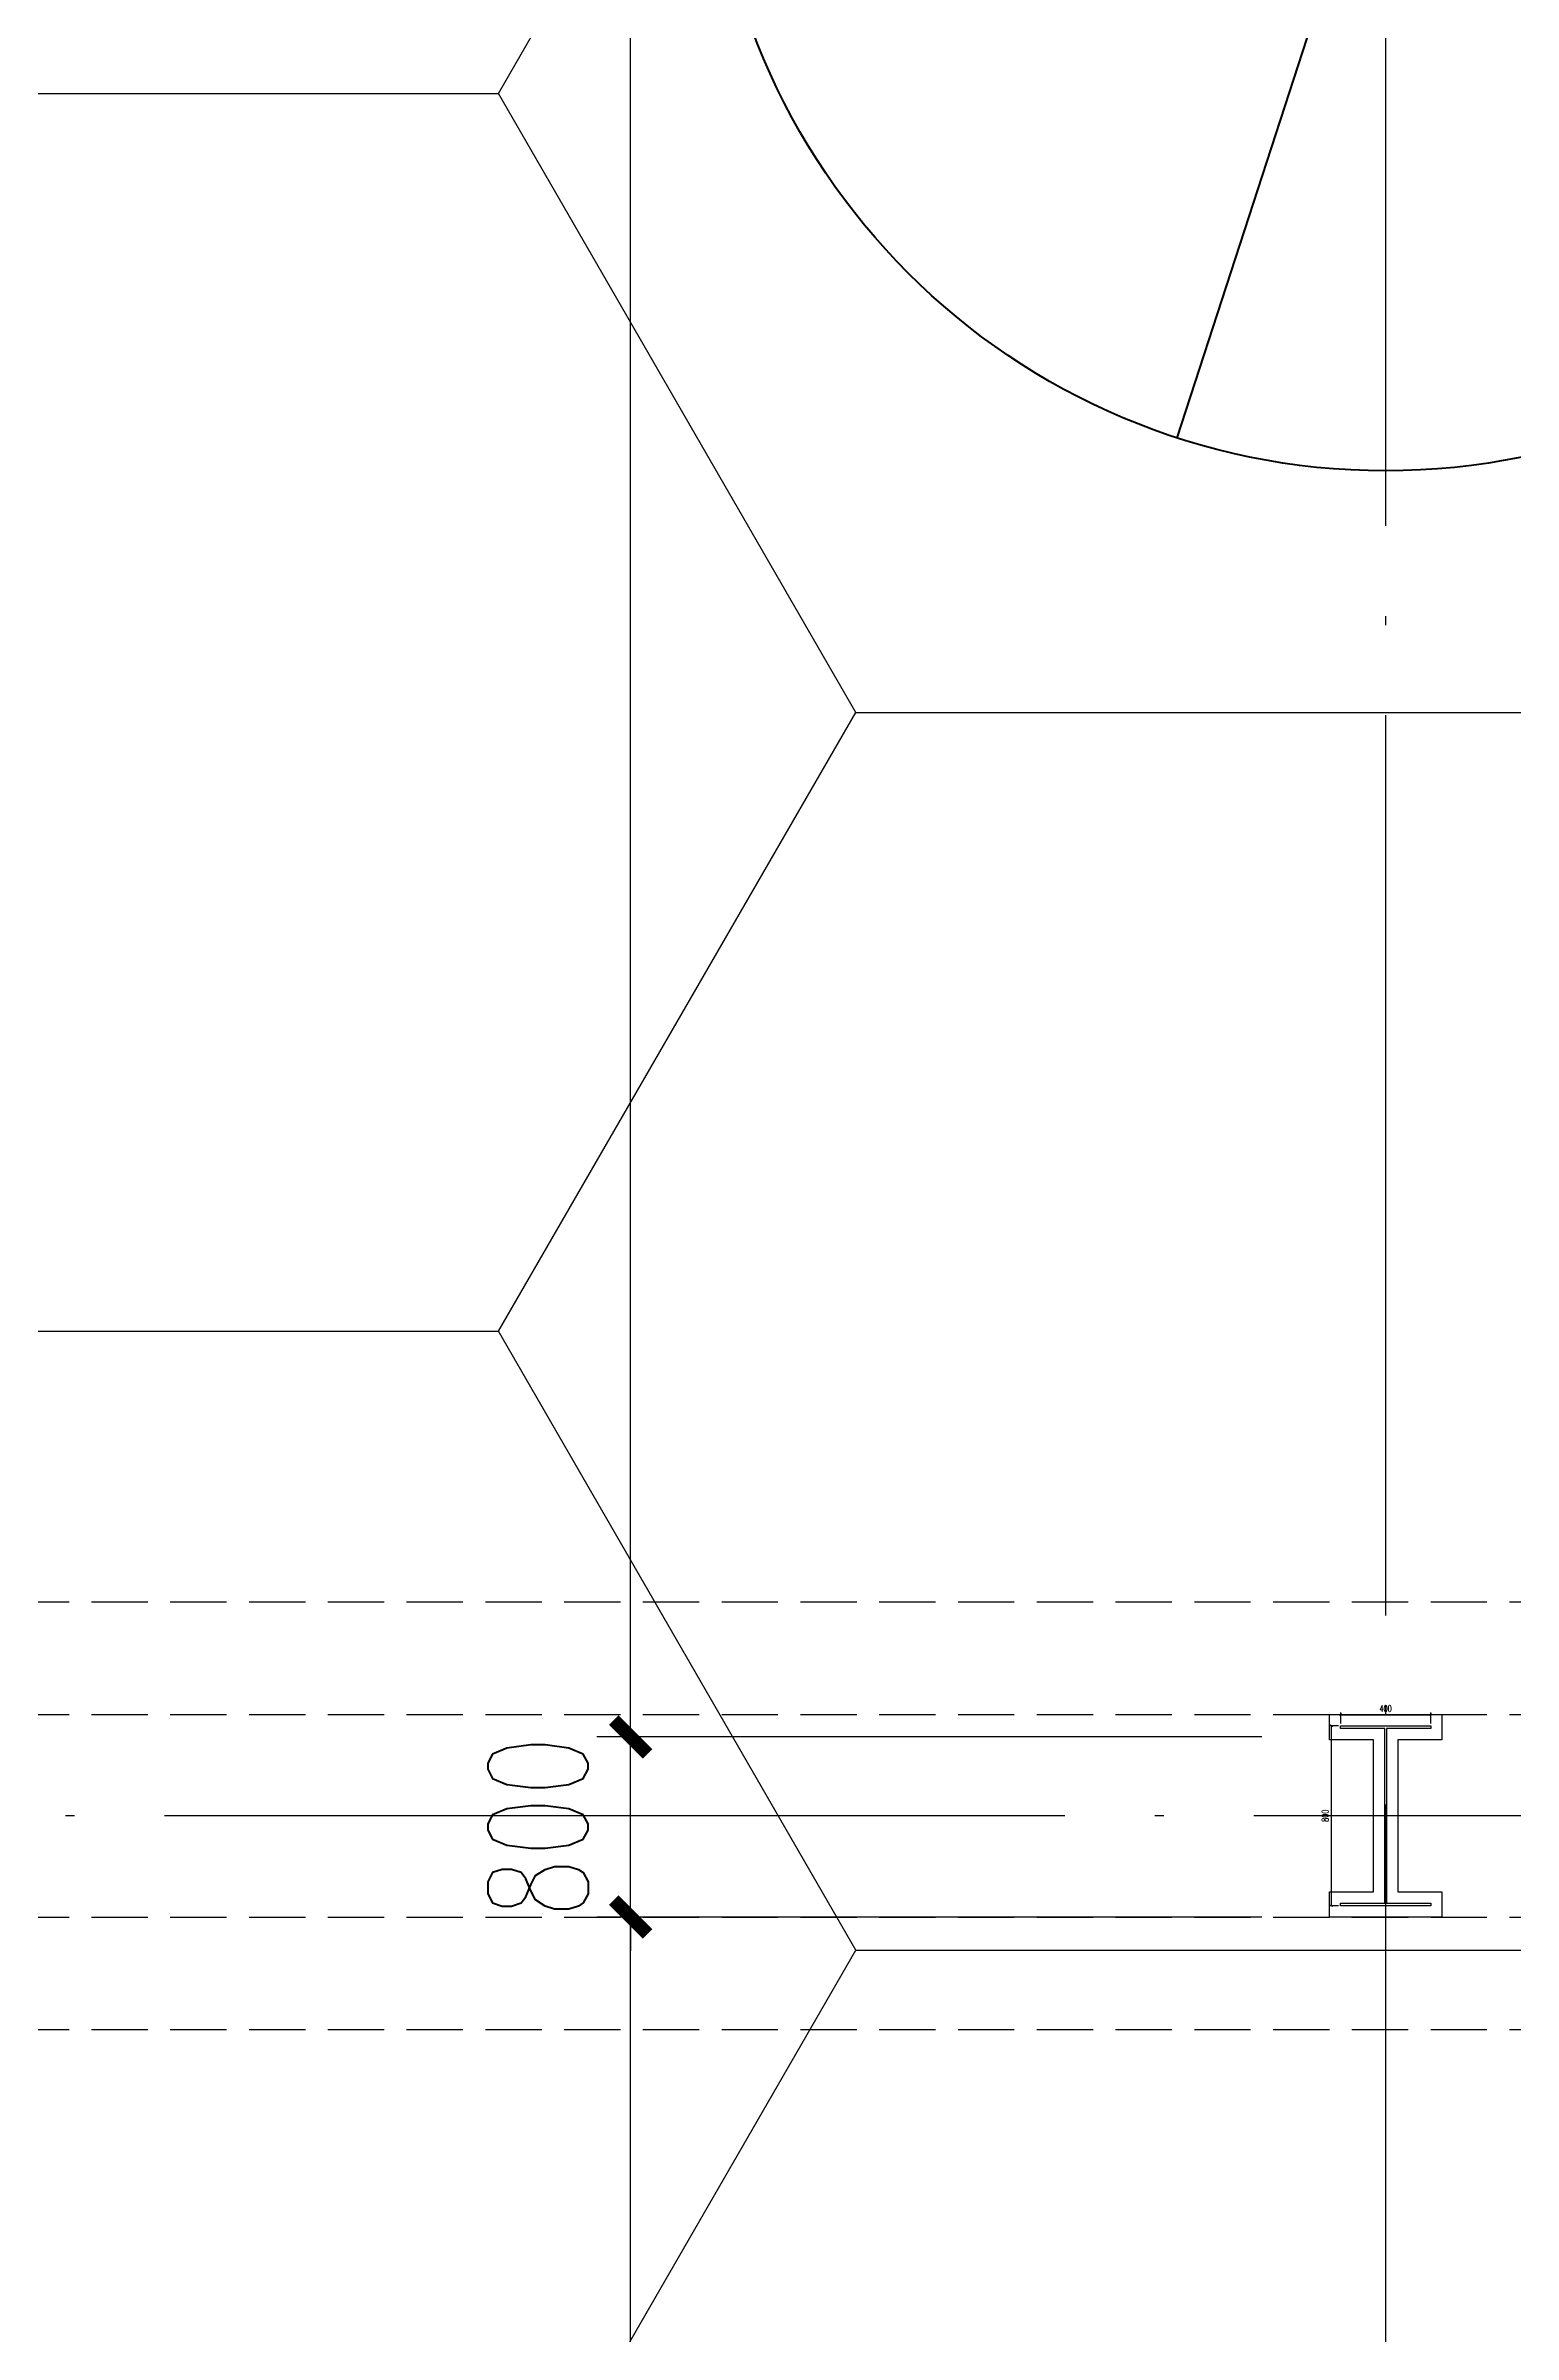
# Model space of a CAD drawing. Extents: x -821772 to -21949, y 506164 to 1049594.
# Drawn here: x -179808 to -173287, y 600467 to 610633 of the extents above; entities that cross this region are included whole.
import ezdxf
from ezdxf.xclip import XClip

# ---------------------------------------------------------------- set-up
doc = ezdxf.new("R2010")
doc.units = 0
doc.header["$LTSCALE"] = 1000
doc.header["$MEASUREMENT"] = 0
doc.header["$XCLIPFRAME"] = 2
doc.linetypes.add('10平面20250807_t3$0$DASH', pattern=[0.35, 0.25, -0.1])
doc.linetypes.add('10平面20250807_t3$0$DOTE', pattern=[2.42, 2, -0.2, 0.02, -0.2])
doc.layers.get('Defpoints').update_dxf_attribs({"color": 210})
for name, color, linetype in [('10平面20250807_t3$0$A-AXIS-DOTE', 8, '10平面20250807_t3$0$DOTE'), ('10平面20250807_t3$0$A-AXIS-DP', 8, 'Continuous'), ('10平面20250807_t3$0$A-HATCH-2', 8, 'Continuous'), ('10平面20250807_t3$0$A-LIN-V', 8, 'Continuous'), ('10平面20250807_t3$0$A-WINDOW', 8, 'Continuous'), ('10平面20250807_t3$0$AS-COLN', 8, 'Continuous'), ('10平面20250807_t3$0$AS-WALL', 8, 'Continuous'), ('PUB_HATCH', 8, 'Continuous')]:
    doc.layers.add(name, color=color, linetype=linetype)
doc.styles.add('10平面20250807_t3$0$_TCH_DIM_T3', font='SIMPLEX', dxfattribs={"width": 0.705882, "bigfont": 'GBCBIG'})
doc.dimstyles.new('10平面20250807_t3$0$_TCH_ARCH&&10', dxfattribs={"dimtxt": 29.75, "dimasz": 10, "dimexe": 10, "dimexo": 10, "dimgap": 12.625, "dimtad": 1, "dimdec": 0, "dimzin": 0, "dimdsep": 46, "dimtxsty": '10平面20250807_t3$0$_TCH_DIM_T3', "dimblk": '10平面20250807_t3$0$_ArchTick', "dimcen": 0.09, "dimclrt": 7, "dimazin": 2, "dimtfac": 1, "dimtdec": 0, "dimtix": 1, "dimtmove": 2, "dimatfit": 3, "dimfxl": 0, "dimtolj": 1, "dimtzin": 0, "dimarcsym": 0})
doc.dimstyles.new('10平面20250807_t3$0$_TCH_ARCH&&150', dxfattribs={"dimtxt": 446.25, "dimasz": 150, "dimexe": 150, "dimexo": 150, "dimgap": 189.375, "dimtad": 1, "dimdec": 0, "dimzin": 0, "dimdsep": 46, "dimtxsty": '10平面20250807_t3$0$_TCH_DIM_T3', "dimblk": '10平面20250807_t3$0$_ArchTick', "dimcen": 0.09, "dimclrt": 7, "dimazin": 2, "dimtfac": 1, "dimtdec": 0, "dimtix": 1, "dimtmove": 2, "dimatfit": 3, "dimfxl": 0, "dimtolj": 1, "dimtzin": 0, "dimarcsym": 0})

# ---------------------------------------------------------------- blocks, each defined once
blk = doc.blocks.new('10平面20250807_t3$0$dote')
at = {"layer": '10平面20250807_t3$0$A-AXIS-DOTE', "ltscale": 2}
for p, q in [((46882.2, -264080), (46882.2, -167560.7)), ((98696.4, -202050), (-97273.6, -202050))]:
    blk.add_line(p, q, dxfattribs=at)
blk = doc.blocks.new('10平面20250807_t3$0$_ArchTick')
at = {"color": 0, "linetype": 'ByBlock', "const_width": 0.4}
blk.add_lwpolyline([(-0.5, -0.5), (0.5, 0.5)], dxfattribs=at)
blk = doc.blocks.new('*D10501')
at = {"layer": '10平面20250807_t3$0$A-WINDOW', "color": 0, "lineweight": -2}
for p, q in [((-174404, 620220), (-177359, 620220)), ((-177209, 603120), (-177209, 620220)), ((-174404, 603120), (-177359, 603120))]:
    blk.add_line(p, q, dxfattribs=at)
at = {"layer": 'Defpoints', "color": 0}
for p in [(-177209, 620220), (-174254, 620220), (-174254, 603120)]:
    blk.add_point(p, dxfattribs=at)
at = {"layer": '10平面20250807_t3$0$A-WINDOW', "color": 0, "lineweight": -2, "xscale": 150, "yscale": 150, "zscale": 150}
for p, rotation in [((-177209, 620220), 90), ((-177209, 603120), 270)]:
    blk.add_blockref('10平面20250807_t3$0$_ArchTick', p, dxfattribs=dict(at, rotation=rotation))
at = {"layer": '10平面20250807_t3$0$A-WINDOW', "color": 7, "insert": (-177621, 611670), "char_height": 446.2, "attachment_point": 5, "rotation": 90, "style": '10平面20250807_t3$0$_TCH_DIM_T3'}
blk.add_mtext('\\A1;17100', dxfattribs=at)
blk = doc.blocks.new('*D10502')
at = {"layer": '10平面20250807_t3$0$A-WINDOW', "color": 0, "lineweight": -2}
for p, q in [((-177209, 603120), (-177209, 603270)), ((-174404, 603120), (-177359, 603120)), ((-177209, 602320), (-177209, 603120)), ((-174404, 602320), (-177359, 602320)), ((-177209, 602320), (-177209, 602170))]:
    blk.add_line(p, q, dxfattribs=at)
at = {"layer": 'Defpoints', "color": 0}
for p in [(-177209, 603120), (-174254, 603120), (-174254, 602320)]:
    blk.add_point(p, dxfattribs=at)
at = {"layer": '10平面20250807_t3$0$A-WINDOW', "color": 0, "lineweight": -2, "xscale": 150, "yscale": 150, "zscale": 150}
for p, rotation in [((-177209, 603120), 270), ((-177209, 602320), 90)]:
    blk.add_blockref('10平面20250807_t3$0$_ArchTick', p, dxfattribs=dict(at, rotation=rotation))
at = {"layer": '10平面20250807_t3$0$A-WINDOW', "color": 7, "insert": (-177621, 602720), "char_height": 446.2, "attachment_point": 5, "rotation": 90, "style": '10平面20250807_t3$0$_TCH_DIM_T3'}
blk.add_mtext('\\A1;800', dxfattribs=at)
blk = doc.blocks.new('*D10503')
at = {"layer": '10平面20250807_t3$0$A-WINDOW', "color": 0, "lineweight": -2}
for p, q in [((-174404, 602320), (-177359, 602320)), ((-177209, 585220), (-177209, 602320)), ((-174404, 585220), (-177359, 585220))]:
    blk.add_line(p, q, dxfattribs=at)
at = {"layer": 'Defpoints', "color": 0}
for p in [(-177209, 602320), (-174254, 602320), (-174254, 585220)]:
    blk.add_point(p, dxfattribs=at)
at = {"layer": '10平面20250807_t3$0$A-WINDOW', "color": 0, "lineweight": -2, "xscale": 150, "yscale": 150, "zscale": 150}
for p, rotation in [((-177209, 602320), 90), ((-177209, 585220), 270)]:
    blk.add_blockref('10平面20250807_t3$0$_ArchTick', p, dxfattribs=dict(at, rotation=rotation))
at = {"layer": '10平面20250807_t3$0$A-WINDOW', "color": 7, "insert": (-177621, 593770), "char_height": 446.2, "attachment_point": 5, "rotation": 90, "style": '10平面20250807_t3$0$_TCH_DIM_T3'}
blk.add_mtext('\\A1;17100', dxfattribs=at)
blk = doc.blocks.new('10平面20250807_t3$0$w4324324')
at = {"layer": '10平面20250807_t3$0$A-HATCH-2', "lineweight": 60}
for q in [(-1694760, 686605), (-1697614, 684532), (-1691907, 684532), (-1696524, 681178), (-1692997, 681178)]:
    blk.add_line((-1694760, 683605), q, dxfattribs=at)
blk.add_circle((-1694760, 683605), 3000, dxfattribs=at)
blk = doc.blocks.new('10平面20250807_t3$0$342343')
at = {"layer": '10平面20250807_t3$0$A-LIN-V'}
blk.add_blockref('10平面20250807_t3$0$w4324324', (1084560, -26444), dxfattribs=at)
blk = doc.blocks.new('*D10492')
at = {"layer": '10平面20250807_t3$0$A-AXIS-DP', "color": 0, "lineweight": -2}
for p, q in [((-165054, 621030), (-165054, 621079)), ((-165054, 621069), (-164654, 621069)), ((-164654, 621030), (-164654, 621079))]:
    blk.add_line(p, q, dxfattribs=at)
at = {"layer": 'Defpoints', "color": 0}
for p in [(-165054, 621020), (-164654, 621069), (-164654, 621020)]:
    blk.add_point(p, dxfattribs=at)
at = {"layer": '10平面20250807_t3$0$A-AXIS-DP', "color": 0, "lineweight": -2, "xscale": 10, "yscale": 10, "zscale": 10, "rotation": 180}
blk.add_blockref('10平面20250807_t3$0$_ArchTick', (-165054, 621069), dxfattribs=at)
at = {"layer": '10平面20250807_t3$0$A-AXIS-DP', "color": 0, "lineweight": -2, "xscale": 10, "yscale": 10, "zscale": 10}
blk.add_blockref('10平面20250807_t3$0$_ArchTick', (-164654, 621069), dxfattribs=at)
at = {"layer": '10平面20250807_t3$0$A-AXIS-DP', "color": 7, "insert": (-164854, 621096), "char_height": 29.8, "attachment_point": 5, "style": '10平面20250807_t3$0$_TCH_DIM_T3'}
blk.add_mtext('\\A1;400', dxfattribs=at)
blk = doc.blocks.new('*D10493')
at = {"layer": '10平面20250807_t3$0$A-AXIS-DP', "color": 0, "lineweight": -2}
for p, q in [((-165064, 621020), (-165105, 621020)), ((-165095, 620220), (-165095, 621020)), ((-165064, 620220), (-165105, 620220))]:
    blk.add_line(p, q, dxfattribs=at)
at = {"layer": 'Defpoints', "color": 0}
for p in [(-165095, 621020), (-165054, 621020), (-165054, 620220)]:
    blk.add_point(p, dxfattribs=at)
at = {"layer": '10平面20250807_t3$0$A-AXIS-DP', "color": 0, "lineweight": -2, "xscale": 10, "yscale": 10, "zscale": 10}
for p, rotation in [((-165095, 621020), 90), ((-165095, 620220), 270)]:
    blk.add_blockref('10平面20250807_t3$0$_ArchTick', p, dxfattribs=dict(at, rotation=rotation))
at = {"layer": '10平面20250807_t3$0$A-AXIS-DP', "color": 7, "insert": (-165123, 620620), "char_height": 29.8, "attachment_point": 5, "rotation": 90, "style": '10平面20250807_t3$0$_TCH_DIM_T3'}
blk.add_mtext('\\A1;800', dxfattribs=at)
blk = doc.blocks.new('10平面20250807_t3$0$4324324')
at = {"layer": '10平面20250807_t3$0$A-HATCH-2', "linetype": '10平面20250807_t3$0$DASH'}
for p, q in [((-294754.2, 603720.1), (-128854.2, 603720.1)), ((-294754.2, 603220.1), (-128854.2, 603220.1)), ((-294754.2, 602320), (-128854.2, 602320)), ((-294754.2, 601820), (-128854.2, 601820))]:
    blk.add_line(p, q, dxfattribs=at)
at = {"layer": '10平面20250807_t3$0$A-WINDOW'}
for p1, p2, picture, middle in [((-174254.2, 603119.9), (-174254.2, 620220), '*D10501', (-177621.3, 611670)), ((-174254.2, 602319.9), (-174254.2, 603119.9), '*D10502', (-177621.3, 602719.9)), ((-174254.2, 585219.9), (-174254.2, 602319.9), '*D10503', (-177621.3, 593769.9))]:
    dim = blk.add_aligned_dim(p1=p1, p2=p2, distance=2954.7, dimstyle='10平面20250807_t3$0$_TCH_ARCH&&150', dxfattribs=at)
    dim.commit()
    dim.dimension.update_dxf_attribs({"geometry": picture, "text_midpoint": middle})
blk = doc.blocks.new('10平面20250807_t3$0$w42343243')
at = {"layer": '10平面20250807_t3$0$A-HATCH-2'}
blk.add_lwpolyline([(-165104.2, 621070), (-164604.2, 621070), (-164604.2, 620958), (-164800.2, 620958), (-164800.2, 620282), (-164604.2, 620282), (-164604.2, 620170), (-165104.2, 620170), (-165104.2, 620282), (-164908.2, 620282), (-164908.2, 620958), (-165104.2, 620958)], close=True, dxfattribs=at)
at = {"layer": '10平面20250807_t3$0$AS-COLN', "color": 3}
blk.add_lwpolyline([(-165054.2, 621020), (-164654.2, 621020), (-164654.2, 621008), (-164850.2, 621008), (-164850.2, 620232), (-164654.2, 620232), (-164654.2, 620220), (-165054.2, 620220), (-165054.2, 620232), (-164858.2, 620232), (-164858.2, 621008), (-165054.2, 621008)], close=True, dxfattribs=at)
at = {"layer": '10平面20250807_t3$0$A-AXIS-DP'}
for p1, p2, distance, picture, middle in [((-165054.2, 621020), (-164654.2, 621020), 48.8, '*D10492', (-164854.2, 621096.2)), ((-165054.2, 620220), (-165054.2, 621020), 41.2, '*D10493', (-165122.9, 620620))]:
    dim = blk.add_aligned_dim(p1=p1, p2=p2, distance=distance, dimstyle='10平面20250807_t3$0$_TCH_ARCH&&10', dxfattribs=at)
    dim.commit()
    dim.dimension.update_dxf_attribs({"geometry": picture, "text_midpoint": middle})
blk = doc.blocks.new('10平面20250807_t3$0$42343')
at = {"layer": '10平面20250807_t3$0$A-WINDOW'}
blk.add_blockref('10平面20250807_t3$0$w42343243', (-9000, -17850), dxfattribs=at)
blk = doc.blocks.new('10平面20250807_t3')
at = {"layer": '10平面20250807_t3$0$A-LIN-V', "rotation": 90}
blk.add_blockref('10平面20250807_t3$0$342343', (483306.5, 1221945), dxfattribs=at)
at = {"layer": '10平面20250807_t3$0$A-WINDOW'}
for name in ['10平面20250807_t3$0$42343', '10平面20250807_t3$0$4324324']:
    blk.add_blockref(name, (0, 0), dxfattribs=at)
at = {"layer": '10平面20250807_t3$0$AS-WALL'}
blk.add_blockref('10平面20250807_t3$0$dote', (-220736.4, 804820), dxfattribs=at)

msp = doc.modelspace()

# ---------------------------------------------------------------- block references
at = {"ltscale": 100}
ref = msp.add_blockref('10平面20250807_t3', (0, 0), dxfattribs=at)
XClip(ref).set_block_clipping_path([(-386212.6353242097, 506163.79756496), (-21948.7593967821, 884998.2285294847)])

# ---------------------------------------------------------------- next in the draw order: hatches: boundary and pattern name
at = {"layer": 'PUB_HATCH', "ltscale": 5000}
h = msp.add_hatch(dxfattribs=at)
h.set_pattern_fill('HONEY', color=8, scale=2000)
h.set_pattern_definition([(0, (0, 0), (4762.5, 2749.63), [3175, -6350]), (120, (0, 0), (-4762.499, 2749.631), [3175, -6350]), (60, (0, 0), (0.0006, 5499.261), [-6350, 3175])])
h.paths.add_polyline_path([(-252854.2, 548219.9), (-252854.2, 548720), (-254254.2, 548720), (-254254.2, 548219.9), (-313754.2, 548219.9), (-313754.2, 567383.2), (-296221.3, 621420), (-254254.2, 621420), (-254254.2, 620920), (-252854.2, 620920), (-252854.2, 621420), (-200254.2, 621420), (-200254.2, 620920), (-198854.2, 620920), (-198854.2, 621420), (-146254.2, 621420), (-146254.2, 620920), (-144854.2, 620920), (-144854.2, 621420), (-128054.2, 621420), (-128054.2, 548219.9), (-144854.2, 548219.9), (-144854.2, 548720), (-146254.2, 548720), (-146254.2, 548219.9), (-198854.2, 548219.9), (-198854.2, 548720), (-200254.2, 548720), (-200254.2, 548219.9)])

doc.saveas('drawing.dxf')
